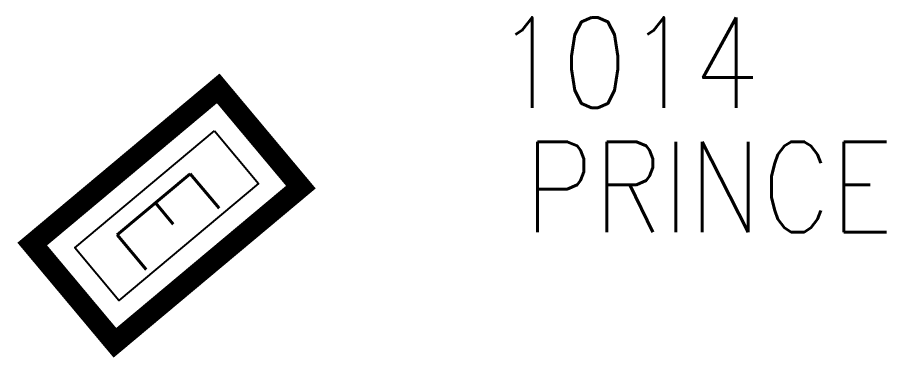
# Model space of a CAD drawing. Header units: millimetres. Extents: x 156017 to 156998, y 122999 to 123991.
# Drawn here: x 156334.92 to 156349.34, y 123262.55 to 123268.19 of the extents above; entities that cross this region are included whole.
import ezdxf
from ezdxf.enums import TextEntityAlignment as Align

# ---------------------------------------------------------------- set-up
doc = ezdxf.new("R2010")
doc.units = ezdxf.units.MM
doc.layers.add('M_200', color=7, linetype='CONTINUOUS')
doc.styles.add('M_ROMANS', font='ROMANS.shx', dxfattribs={"width": 0.75})
doc.styles.get("Standard").update_dxf_attribs({"font": 'romans.shx', "width": 0.85})

# ---------------------------------------------------------------- blocks, each defined once
blk = doc.blocks.new('*U3')
at = {"layer": 'M_200', "color": 0, "linetype": 'Continuous', "const_width": 0.35, "flags": 128}
blk.add_lwpolyline([(2.137, 4.025), (2.137, 0), (0, 0), (0, 4.025)], close=True, dxfattribs=at)
at = {"layer": 'M_200', "color": 0, "linetype": 'Continuous'}
blk.add_lwpolyline([(0.5, 3.525), (1.637, 3.525), (1.637, 0.5), (0.5, 0.5)], close=True, dxfattribs=at)
at = {"layer": 'M_200', "insert": (1.104, 1.969), "char_height": 1.58, "width": 0.03368, "attachment_point": 5}
blk.add_mtext('E', dxfattribs=at)
at = {"layer": 'M_200', "color": 0, "linetype": 'Continuous', "width": 0.85}
for tag, p in [('NUM', (2, 17.06)), ('NOM', (2, 10.649))]:
    blk.add_attdef(tag, text='', height=4, dxfattribs=at).set_placement(p, align=Align.MIDDLE)
at = {"layer": 'M_200', "color": 0, "linetype": 'Continuous', "style": 'M_ROMANS', "width": 0.75, "flags": 3}
for tag, p in [('DEF_LEG', (1.869, -2.994)), ('DEF_COUP', (1.869, -5.494)), ('DEF_TYPE', (1.869, -7.994))]:
    blk.add_attdef(tag, text='', height=1.2, dxfattribs=at).set_placement(p, align=Align.MIDDLE)

msp = doc.modelspace()

# ---------------------------------------------------------------- block references
at = {"layer": 'M_200'}
ref = msp.add_blockref('*U3', (156335.165, 123264.431), dxfattribs=dict(at, rotation=309.9335509025755))
ref.add_attrib('NUM', '1014', dxfattribs={"color": 0, "linetype": 'Continuous', "height": 1.5, "width": 0.85}).set_placement((156345.046, 123267.443), align=Align.MIDDLE)
ref.add_attrib('NOM', 'PRINCE', dxfattribs={"color": 0, "linetype": 'Continuous', "height": 1.5, "width": 0.85}).set_placement((156346.394, 123265.38), align=Align.MIDDLE)

doc.saveas('drawing.dxf')
